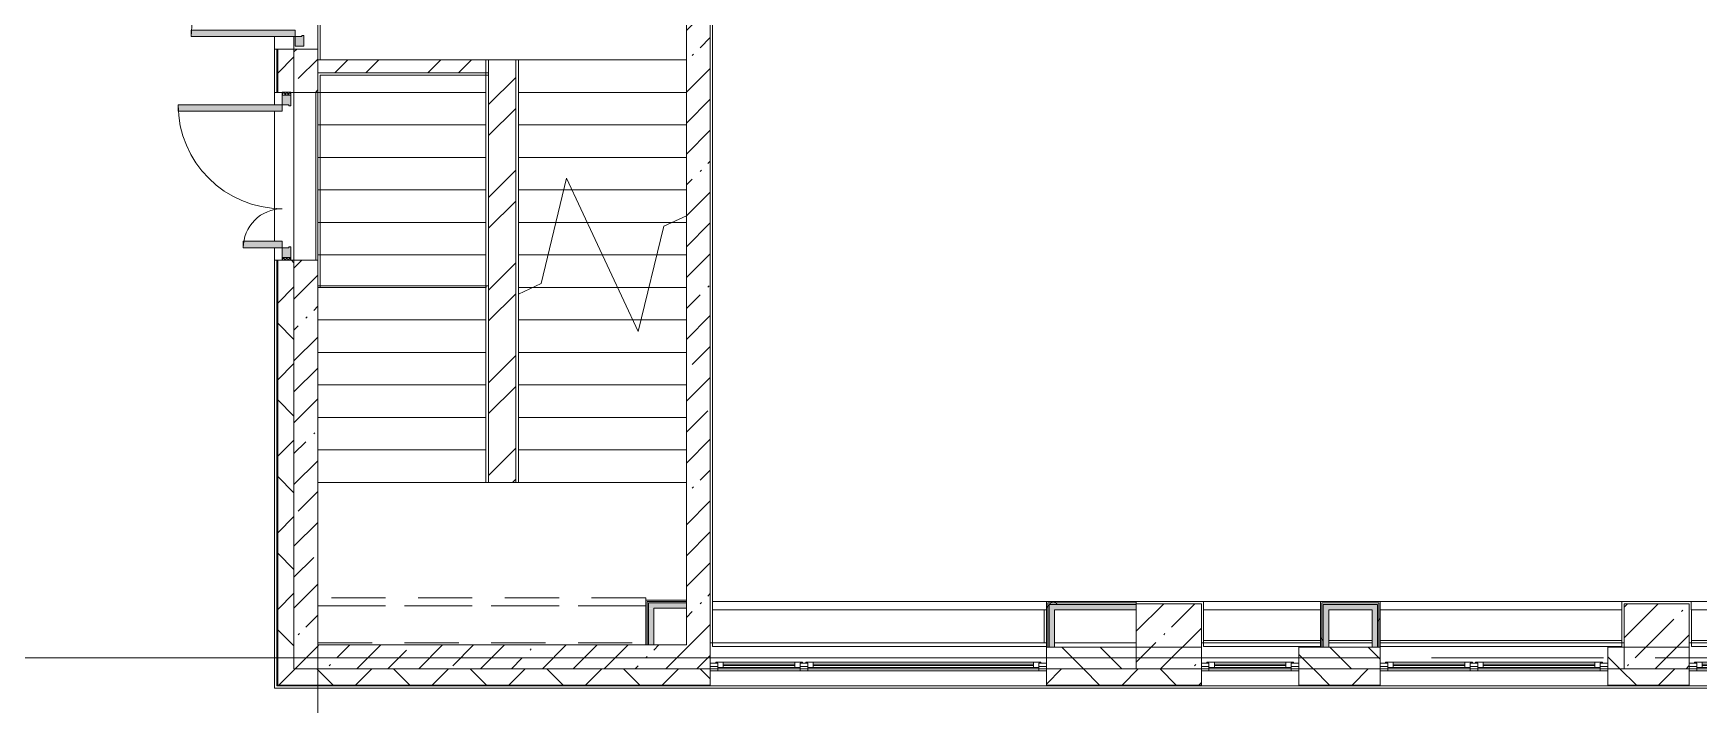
# Model space of a CAD drawing. Header units: millimetres. Extents: x 35144 to 233944, y -8553 to 29000.
# Drawn here: x 104419 to 119781, y -431 to 5765 of the extents above; entities that cross this region are included whole.
import ezdxf

# ---------------------------------------------------------------- set-up
doc = ezdxf.new("R2010")
doc.units = ezdxf.units.MM
doc.linetypes.add('200_ШТРИХ__ш1_п0_6_', pattern=[800, 500, -300])
doc.linetypes.add('Осевая', pattern=[3175, 635, -476.25, 1587.5, -476.25])
for name, color, linetype, lineweight in [('A-DETL-MBND-1', 7, '200_ШТРИХ__ш1_п0_6_', 9), ('A-GLAZ-2', 7, 'Continuous', 5), ('A-WALL', 7, 'Continuous', 9), ('A-WALL-11', 7, 'Continuous', 5), ('I-WALL-32', 7, 'Continuous', 5), ('S-COLS-1', 7, 'Continuous', 5), ('S-STRS-2', 7, 'Continuous', 5), ('S-STRS-MBND-1', 7, 'Continuous', 5), ('Оси', 7, 'Continuous', 9), ('Оси-2', 7, 'Осевая', 9)]:
    doc.layers.add(name, color=color, linetype=linetype, lineweight=lineweight)
for name, color, linetype, lineweight, true_color in [('A-DOOR-3', 7, 'Continuous', 5, 0xaaaaaa), ('A-DOOR-4', 7, 'Continuous', 5, 0xe2e2e2), ('A-DOOR-FRAM-3', 7, 'Continuous', 5, 0xaaaaaa), ('A-FLOR-1', 7, 'Continuous', 5, 0xaaaaaa), ('I-WALL-29', 7, 'Continuous', 9, 0xe7e7e7), ('I-WALL-30', 7, 'Continuous', 5, 0xe7e7e7)]:
    doc.layers.add(name, color=color, linetype=linetype, lineweight=lineweight, true_color=true_color)
pattern_1 = [(45, (106933.74, 0), (-353.5534, 353.5534), []), (135, (106933.74, 0), (-353.5534, -353.5534), [])]
pattern_2 = [(45, (106933.74, 0), (-285.123, 285.123), []), (45, (107218.87, 0), (-285.123, 285.123), [504.031, -100.806, 16.764, -84.042])]
pattern_3 = [(45, (106933.74, 0), (-427.684, 427.684), []), (45, (107218.87, 0), (-427.684, 427.684), [])]
pattern_4 = [(45, (106933.74, 0), (-530.33, 530.33), []), (135, (106933.74, 0), (-530.33, -530.33), [])]

# ---------------------------------------------------------------- blocks, each defined once
blk = doc.blocks.new('120_Окно_СКБ_1Ст - 120_Окно_СКБ_1Ст 900х2500_h_-22445987-1_5_2_птичка')
at = {"layer": 'A-GLAZ-2'}
for p, q in [((-450, -127), (-450, -57)), ((-450, -57), (-380, -57)), ((450, -57), (-450, -57)), ((-380, -127), (-450, -127)), ((-450, -127), (-400, -127)), ((-380, -127), (-400, -127)), ((-400, -127), (-400, -137)), ((-400, -137), (400, -137)), ((400, -137), (-400, -137)), ((-380, -57), (-380, -127)), ((380, -87), (-380, -87)), ((-380, -87), (-380, -127)), ((-330, -137), (-330, -87)), ((-330, -107), (330, -107)), ((330, -117), (-330, -117)), ((330, -137), (330, -87)), ((380, -127), (380, -57)), ((380, -57), (450, -57)), ((380, -127), (380, -87)), ((450, -127), (380, -127)), ((400, -127), (380, -127)), ((400, -127), (450, -127)), ((400, -137), (400, -127)), ((450, -57), (450, -127))]:
    blk.add_line(p, q, dxfattribs=at)
blk = doc.blocks.new('120_Окно_СКБ_2Ст - 120_Окно_СКБ_2Ст 2100х2500 _мал створка справа_-22445857-1_5_2_птичка')
at = {"layer": 'A-GLAZ-2'}
for p, q in [((-1050, -127), (-1050, -57)), ((-1050, -57), (-980, -57)), ((1050, -57), (-1050, -57)), ((-980, -127), (-1050, -127)), ((-1050, -127), (-1000, -127)), ((-980, -127), (-1000, -127)), ((-1000, -127), (-1000, -137)), ((-1000, -137), (170, -137)), ((170, -137), (-1000, -137)), ((-980, -57), (-980, -127)), ((150, -87), (-980, -87)), ((-980, -87), (-980, -127)), ((-930, -137), (-930, -87)), ((-930, -107), (100, -107)), ((100, -117), (-930, -117)), ((100, -137), (100, -87)), ((150, -127), (150, -57)), ((150, -57), (220, -57)), ((150, -127), (150, -87)), ((220, -127), (150, -127)), ((170, -127), (150, -127)), ((170, -127), (200, -127)), ((170, -137), (170, -127)), ((220, -127), (200, -127)), ((200, -127), (200, -137)), ((200, -137), (1000, -137)), ((1000, -137), (200, -137)), ((220, -57), (220, -127)), ((980, -87), (220, -87)), ((220, -87), (220, -127)), ((270, -137), (270, -87)), ((270, -107), (930, -107)), ((930, -117), (270, -117)), ((930, -137), (930, -87)), ((980, -127), (980, -57)), ((980, -57), (1050, -57)), ((980, -127), (980, -87)), ((1050, -127), (980, -127)), ((1000, -127), (980, -127)), ((1000, -127), (1050, -127)), ((1000, -137), (1000, -127)), ((1050, -57), (1050, -127))]:
    blk.add_line(p, q, dxfattribs=at)
blk = doc.blocks.new('120_Окно_СКБ_2Ст - 120_Окно_СКБ_2Ст 3100х2500 _мал_створка слева_-V124-1_5_2_птичка')
at = {"layer": 'A-GLAZ-2'}
for p, q in [((-1550, -127), (-1550, -57)), ((-1550, -57), (-1480, -57)), ((1550, -57), (-1550, -57)), ((-1480, -127), (-1550, -127)), ((-1550, -127), (-1500, -127)), ((-1480, -127), (-1500, -127)), ((-1500, -127), (-1500, -137)), ((-1500, -137), (670, -137)), ((670, -137), (-1500, -137)), ((-1480, -57), (-1480, -127)), ((650, -87), (-1480, -87)), ((-1480, -87), (-1480, -127)), ((-1430, -137), (-1430, -87)), ((-1430, -107), (600, -107)), ((600, -117), (-1430, -117)), ((600, -137), (600, -87)), ((650, -127), (650, -57)), ((650, -57), (720, -57)), ((650, -127), (650, -87)), ((720, -127), (650, -127)), ((670, -127), (650, -127)), ((670, -127), (700, -127)), ((670, -137), (670, -127)), ((720, -127), (700, -127)), ((700, -127), (700, -137)), ((700, -137), (1500, -137)), ((1500, -137), (700, -137)), ((720, -57), (720, -127)), ((1480, -87), (720, -87)), ((720, -87), (720, -127)), ((770, -137), (770, -87)), ((770, -107), (1430, -107)), ((1430, -117), (770, -117)), ((1430, -137), (1430, -87)), ((1480, -127), (1480, -57)), ((1480, -57), (1550, -57)), ((1480, -127), (1480, -87)), ((1550, -127), (1480, -127)), ((1500, -127), (1480, -127)), ((1500, -127), (1550, -127)), ((1500, -137), (1500, -127)), ((1550, -57), (1550, -127))]:
    blk.add_line(p, q, dxfattribs=at)
blk = doc.blocks.new('110_Дверь_СКБ_2Ст_Наружная - ДН-1_л__ Двухстворчатая 1350 х3200 _ЛК_ в свету с верхним остеклением 2-22796854-1_5_2_птичка')
at = {"layer": 'A-DOOR-4'}
for points in [[(-715.5, 101), (-715.5, -91), (-655.5, -91), (-655.5, 869), (-715.5, 869)], [(694.5, -79), (694.5, -91), (754.5, -91), (754.5, 419), (694.5, 419), (694.5, -12.6)]]:
    blk.add_hatch(color=256, dxfattribs=at).paths.add_polyline_path(points)
h = blk.add_hatch(color=256, dxfattribs=at)
h.paths.add_polyline_path([(-805.5, -171), (-705.5, -171), (-705.5, -151), (-715.5, -151), (-715.5, -91), (-805.5, -91)])
h.paths.add_polyline_path([(744.5, -171), (844.5, -171), (844.5, -91), (754.5, -91), (754.5, -151), (744.5, -151)])
at = {"layer": 'A-DOOR-3'}
for p, q in [((-715.5, 869), (-715.5, -91)), ((-655.5, 869), (-715.5, 869)), ((-655.5, -91), (-655.5, 869)), ((754.5, 419), (694.5, 419)), ((694.5, 419), (694.5, -91)), ((754.5, -91), (754.5, 419)), ((-715.5, -91), (-655.5, -91)), ((694.5, -91), (754.5, -91))]:
    blk.add_line(p, q, dxfattribs=at)
for centre, radius, start, end in [((-715.5, -91), 960, 0, 90), ((754.5, -91), 510, 90, 180)]:
    blk.add_arc(centre, radius, start, end, dxfattribs=at)
at = {"layer": 'A-DOOR-FRAM-3'}
for p, q in [((-715.5, -91), (-805.5, -91)), ((-805.5, -91), (-805.5, -171)), ((-715.5, -151), (-715.5, -91)), ((-705.5, -151), (-715.5, -151)), ((-705.5, -171), (-705.5, -151)), ((754.5, -151), (744.5, -151)), ((744.5, -151), (744.5, -171)), ((754.5, -91), (754.5, -151)), ((844.5, -91), (754.5, -91)), ((844.5, -171), (844.5, -91)), ((-805.5, -171), (-705.5, -171)), ((744.5, -171), (844.5, -171))]:
    blk.add_line(p, q, dxfattribs=at)
blk = doc.blocks.new('110_Дверь_СКБ_2Ст_Наружная - ДН-3_л__ Двухстворчатая 1200 х3200 из подвала EI30-23666533-1_5_2_птичка')
at = {"layer": 'A-DOOR-3'}
h = blk.add_hatch(dxfattribs=at)
h.set_pattern_fill('FP_172', color=256, style=0, pattern_type=2)
h.set_pattern_definition([(135, (1526.41, 143.685), (-14.14214, -14.14214), []), (225, (1526.41, 143.685), (14.14214, -14.14214), [])])
h.paths.add_polyline_path([(770, -48), (772, -51), (795, -51), (795, 29), (770, 29), (770, -31)])
at = {"layer": 'A-DOOR-4'}
for points in [[(620, 989), (620, 29), (680, 29), (680, 989)], [(-640, 71), (-640, 29), (-580, 29), (-580, 389), (-640, 389), (-640, 79)]]:
    blk.add_hatch(color=256, dxfattribs=at).paths.add_polyline_path(points)
h = blk.add_hatch(color=256, dxfattribs=at)
h.paths.add_polyline_path([(-730, -51), (-630, -51), (-630, -31), (-640, -31), (-640, 29), (-730, 29)])
h.paths.add_polyline_path([(670, -51), (770, -48), (770, 29), (680, 29), (680, -31), (670, -31)])
at = {"layer": 'A-DOOR-FRAM-3'}
h = blk.add_hatch(dxfattribs=at)
h.set_pattern_fill('FP_173', color=256, style=0, pattern_type=2)
h.set_pattern_definition([(45, (-596.384, 143.685), (-14.1421, 14.1421), []), (135, (-596.384, 143.685), (-14.1421, -14.1421), [])])
h.paths.add_polyline_path([(-755, 29), (-755, -51), (-730, -51), (-730, 29)])
at = {"layer": 'A-DOOR-3'}
for p, q in [((680, 989), (620, 989)), ((620, 989), (620, 29)), ((680, 29), (680, 989)), ((-640, 389), (-640, 29)), ((-580, 389), (-640, 389)), ((-580, 29), (-580, 389)), ((-640, 29), (-580, 29)), ((620, 29), (680, 29))]:
    blk.add_line(p, q, dxfattribs=at)
for centre, radius, start, end in [((680, 29), 960, 90, 180), ((-640, 29), 360, 0, 90)]:
    blk.add_arc(centre, radius, start, end, dxfattribs=at)
at = {"layer": 'A-DOOR-FRAM-3'}
for p, q in [((-730, 29), (-755, 29)), ((-755, 29), (-755, -51)), ((-640, 29), (-730, 29)), ((-730, 29), (-730, -51)), ((-730, -51), (-730, 29)), ((-640, -31), (-640, 29)), ((680, 29), (680, -31)), ((770, 29), (680, 29)), ((770, -51), (770, 29)), ((795, 29), (770, 29)), ((770, 29), (770, -51)), ((795, -51), (795, 29)), ((-755, -51), (-730, -51)), ((-730, -51), (-630, -51)), ((-630, -31), (-640, -31)), ((-630, -51), (-630, -31)), ((680, -31), (670, -31)), ((670, -31), (670, -51)), ((670, -51), (770, -51)), ((770, -51), (795, -51))]:
    blk.add_line(p, q, dxfattribs=at)
blk = doc.blocks.new('Зашивка приборов отопления18 - Зашивка приборов отопления-33281779-1_5_2_птичка')
at = {"layer": 'A-WALL-11'}
for p, q in [((12140, 520), (9910, 520)), ((12140, 445), (12140, 520)), ((12140, 445), (9910, 445)), ((9910, 445), (12140, 445)), ((12140, 105), (12140, 445)), ((9910, 105), (12140, 105))]:
    blk.add_line(p, q, dxfattribs=at)
blk = doc.blocks.new('Зашивка приборов отопления16 - Зашивка приборов отопления-33282046-1_5_2_птичка')
at = {"layer": 'A-WALL-11'}
for p, q in [((10990, 520), (9910, 520)), ((9910, 520), (9910, 445)), ((10990, 445), (9910, 445)), ((9910, 445), (9910, 105)), ((9910, 445), (10990, 445)), ((9910, 105), (10990, 105))]:
    blk.add_line(p, q, dxfattribs=at)
blk = doc.blocks.new('Зашивка приборов отопления17 - Зашивка приборов отопления-33282118-1_5_2_птичка')
at = {"layer": 'A-WALL-11'}
for p, q in [((10990, 520), (7910, 520)), ((7910, 520), (7910, 445)), ((10990, 445), (7910, 445)), ((7910, 445), (7910, 105)), ((7910, 445), (10990, 445)), ((7910, 105), (10990, 105))]:
    blk.add_line(p, q, dxfattribs=at)
blk = doc.blocks.new('Зашивка приборов отопления19 - Зашивка приборов отопления-33282289-1_5_2_птичка')
at = {"layer": 'A-WALL-11'}
for p, q in [((12140, 520), (10059, 520)), ((10059, 520), (10059, 445)), ((10059, 445), (12140, 445)), ((12140, 445), (10061, 445)), ((10061, 445), (10061, 105)), ((10061, 105), (12140, 105))]:
    blk.add_line(p, q, dxfattribs=at)
blk = doc.blocks.new('Зашивка приборов отопления45 - Зашивка приборов отопления-33465879-1_5_2_птичка')
at = {"layer": 'A-DETL-MBND-1'}
for p, q in [((3135, 556), (110, 556)), ((3135, 481), (110, 481)), ((110, 481), (3135, 481)), ((3135, 535), (3135, 556)), ((110, 141), (3135, 141))]:
    blk.add_line(p, q, dxfattribs=at)

msp = doc.modelspace()

# ---------------------------------------------------------------- hatches: boundary and pattern name
at = {"layer": 'A-WALL-11'}
h = msp.add_hatch(dxfattribs=at)
h.set_pattern_fill('FP_98', color=256, style=0, pattern_type=2)
h.set_pattern_definition(pattern_1)
h.paths.add_polyline_path([(106823.7, -100), (106823.7, 3670), (106673.7, 3670), (106673.7, -100)])
h.paths.add_polyline_path([(106673.7, 5220), (106823.7, 5220), (106823.7, 5620), (106673.7, 5620), (106673.7, 5520)])
h.paths.add_polyline_path([(106673.7, 7320), (106823.7, 7320), (106823.7, 8520), (106673.7, 8520), (106673.7, 7544.6)])
h.paths.add_polyline_path([(106734.4, 10820), (106823.7, 10820), (106823.7, 12220), (106673.7, 12220), (106673.7, 10820)])
h.paths.add_polyline_path([(106823.7, 13120), (106823.2, 15350), (106673.7, 15350), (106673.7, 13120), (106779.4, 13120)])
h = msp.add_hatch(dxfattribs=at)
h.set_pattern_fill('FP_90', color=256, style=0, pattern_type=2)
h.set_pattern_definition([(135, (106933.74, 0), (-176.7767, -176.7767), [])])
h.paths.add_polyline_path([(113763.7, -100), (114593.7, -100), (114593.7, 100), (113763.7, 100), (113763.7, -80)])
h.paths.add_polyline_path([(128843.7, -100), (128843.7, 100), (128543.7, 100), (128543.7, -100)])
h.paths.add_polyline_path([(134243.7, -100), (135243.5, -100), (135243.5, 100), (134243.7, 100), (134243.7, -80)])
h.paths.add_polyline_path([(116093.5, -100), (116843.7, -100), (116843.7, 100), (116093.5, 100), (116093.5, -80)])
h.paths.add_polyline_path([(119093.7, -100), (119093.7, 100), (118943.7, 100), (118943.7, -100)])
h.paths.add_polyline_path([(127423.7, -100), (127643.7, -100), (127643.7, 100), (126293.7, 100), (126293.7, -100), (126328.9, -100)])
h.paths.add_polyline_path([(133343.7, -100), (133343.7, 100), (133093.7, 100), (133093.7, -100)])
h.paths.add_polyline_path([(122543.7, -100), (122543.7, 100), (121793.7, 100), (121793.7, -100)])
h.paths.add_polyline_path([(123443.7, -100), (123593.7, -94.4), (123593.7, 100), (123443.7, 100), (123443.7, -80)])
h.paths.add_polyline_path([(129568.7, -100), (129568.7, 100), (129443.7, 100), (129443.7, -100)])
h.paths.add_polyline_path([(132368.7, -100), (132493.7, -100), (132493.7, 100), (132368.7, 100), (132368.7, -80)])
h = msp.add_hatch(dxfattribs=at)
h.set_pattern_fill('FP_98', color=256, style=0, pattern_type=2)
h.set_pattern_definition(pattern_1)
h.paths.add_polyline_path([(145324.7, -250), (145324.7, -100), (144923.7, -100), (144923.7, -250)])
h.paths.add_polyline_path([(140803.7, -250), (140803.7, -100), (139943.7, -100), (139943.7, -250)])
h.paths.add_polyline_path([(137143.7, -250), (137143.7, -100), (136143.5, -100), (136143.5, -250), (136553.2, -250)])
h.paths.add_polyline_path([(142903.7, -250), (144023.7, -250), (144023.7, -100), (142903.7, -100), (142903.7, -190.3)])
h.paths.add_polyline_path([(134243.7, -250), (135243.5, -250), (135243.5, -100), (134243.7, -100), (134243.7, -211.8)])
h.paths.add_polyline_path([(128543.7, -250), (129568.7, -250), (129568.7, -100), (128543.7, -100), (128543.7, -226)])
h.paths.add_polyline_path([(126328.9, -250), (127643.7, -250), (127643.7, -100), (126293.7, -100), (126293.7, -250)])
h.paths.add_polyline_path([(124193.7, -250), (124193.7, -100), (123443.7, -100), (123443.7, -250), (123540.5, -250)])
h.paths.add_polyline_path([(122543.7, -250), (122543.7, -100), (121793.7, -100), (121793.7, -250)])
h.paths.add_polyline_path([(133343.7, -250), (133343.7, -100), (132368.7, -100), (132368.7, -250), (132835.3, -250)])
h.paths.add_polyline_path([(118943.7, -250), (119693.7, -248), (119693.7, -100), (118943.7, -100), (118943.7, -249.9)])
h.paths.add_polyline_path([(116843.7, -250), (116843.7, -100), (116093.5, -100), (116093.5, -250), (116104.7, -250)])
h.paths.add_polyline_path([(115193.5, -250), (115193.5, -100), (113763.7, -100), (113763.7, -250), (115175.2, -250)])
h.paths.add_polyline_path([(110663.7, -250), (110663.7, -100), (106673.7, -100), (106673.7, -250), (110527.9, -250)])
at = {"layer": 'I-WALL-29'}
for points in [[(110093.7, 460), (110443.7, 460), (110443.7, 510), (110093.7, 510), (110093.7, 481)], [(113788.7, 100), (113838.7, 100), (113838.7, 495), (113788.7, 495), (113788.7, 120)], [(116368.5, 445), (116768.7, 445), (116768.7, 495), (116318.5, 495), (116318.5, 445)], [(116818.7, 100), (116818.7, 495), (116768.7, 495), (116768.7, 100)], [(110093.7, 120), (110143.7, 125.5), (110143.7, 460), (110093.7, 458.7), (110093.7, 121.8)], [(116368.5, 100), (116368.5, 445), (116318.5, 445), (116318.5, 100)]]:
    msp.add_hatch(color=256, dxfattribs=at).paths.add_polyline_path(points)
at = {"layer": 'I-WALL-30'}
msp.add_hatch(color=256, dxfattribs=at).paths.add_polyline_path([(113838.7, 445), (114593.7, 445), (114593.7, 495), (113838.7, 495)])
at = {"layer": 'I-WALL-32'}
h = msp.add_hatch(dxfattribs=at)
h.set_pattern_fill('FP_91', color=256, style=0, pattern_type=2)
h.set_pattern_definition(pattern_2)
h.paths.add_polyline_path([(106823.7, -100), (107043.7, -100), (107043.7, 3670), (106823.7, 3670), (106823.7, 1795.6)])
h.paths.add_polyline_path([(106823.7, 5220), (107043.7, 5220), (107043.7, 5620), (106823.7, 5620), (106823.7, 5400)])
h.paths.add_polyline_path([(106823.7, 7320), (107043.7, 7320), (107043.7, 7900), (106823.7, 7900), (106823.7, 7544.6)])
h = msp.add_hatch(dxfattribs=at)
h.set_pattern_fill('FP_91', color=256, style=0, pattern_type=2)
h.set_pattern_definition(pattern_2)
h.paths.add_polyline_path([(110663.7, 120), (110663.7, 7900), (110443.7, 7900), (110443.7, 120), (110597.5, 120)])
h = msp.add_hatch(dxfattribs=at)
h.set_pattern_fill('FP_123', color=256, style=0, pattern_type=2)
h.set_pattern_definition(pattern_3)
h.paths.add_polyline_path([(107063.7, 5400), (108618.7, 5400), (108618.7, 5520), (107043.7, 5520), (107043.7, 5400)])
h = msp.add_hatch(dxfattribs=at)
h.set_pattern_fill('FP_123', color=256, style=0, pattern_type=2)
h.set_pattern_definition(pattern_3)
h.paths.add_polyline_path([(108868.7, 1620), (108868.7, 5520), (108618.7, 5520), (108618.7, 1620)])
h = msp.add_hatch(dxfattribs=at)
h.set_pattern_fill('FP_188', color=256, style=0, pattern_type=2)
h.set_pattern_definition(pattern_4)
h.paths.add_polyline_path([(113763.7, 100), (113776.2, 100), (113776.2, 520), (113763.7, 520), (113763.7, 120)])
h = msp.add_hatch(dxfattribs=at)
h.set_pattern_fill('FP_188', color=256, style=0, pattern_type=2)
h.set_pattern_definition(pattern_4)
h.paths.add_polyline_path([(113776.2, 507.5), (114593.7, 507.5), (114593.7, 520), (113776.2, 520)])
h = msp.add_hatch(dxfattribs=at)
h.set_pattern_fill('FP_188', color=256, style=0, pattern_type=2)
h.set_pattern_definition(pattern_4)
h.paths.add_polyline_path([(113776.2, 100), (113788.7, 100), (113788.7, 507.5), (113776.2, 507.5), (113776.2, 120)])
h = msp.add_hatch(dxfattribs=at)
h.set_pattern_fill('FP_188', color=256, style=0, pattern_type=2)
h.set_pattern_definition(pattern_4)
h.paths.add_polyline_path([(114245.8, 495), (114593.7, 500), (114593.7, 507.5), (113788.7, 507.5), (113788.7, 495), (113846, 495)])
h = msp.add_hatch(dxfattribs=at)
h.set_pattern_fill('FP_188', color=256, style=0, pattern_type=2)
h.set_pattern_definition(pattern_4)
h.paths.add_polyline_path([(116306, 100), (116306, 507.5), (116293.5, 507.5), (116293.5, 100)])
h = msp.add_hatch(dxfattribs=at)
h.set_pattern_fill('FP_188', color=256, style=0, pattern_type=2)
h.set_pattern_definition(pattern_4)
h.paths.add_polyline_path([(116318.5, 100), (116318.5, 495), (116306, 494.7), (116306, 100)])
h = msp.add_hatch(dxfattribs=at)
h.set_pattern_fill('FP_188', color=256, style=0, pattern_type=2)
h.set_pattern_definition(pattern_4)
h.paths.add_polyline_path([(116831.2, 100), (116831.2, 507.5), (116818.7, 507.5), (116818.7, 100)])
h = msp.add_hatch(dxfattribs=at)
h.set_pattern_fill('FP_188', color=256, style=0, pattern_type=2)
h.set_pattern_definition(pattern_4)
h.paths.add_polyline_path([(116843.7, 100), (116843.7, 520), (116831.2, 520), (116831.2, 100)])
h = msp.add_hatch(dxfattribs=at)
h.set_pattern_fill('FP_91', color=256, style=0, pattern_type=2)
h.set_pattern_definition(pattern_2)
h.paths.add_polyline_path([(108893.7, -100), (110663.7, -100), (110663.7, 120), (107043.7, 120), (107043.7, -100), (108593.7, -100)])
at = {"layer": 'S-COLS-1'}
h = msp.add_hatch(dxfattribs=at)
h.set_pattern_fill('FP_91', color=256, style=0, pattern_type=2)
h.set_pattern_definition(pattern_2)
h.paths.add_polyline_path([(115175.2, -100), (115193.7, -100), (115193.7, 500), (114593.7, 500), (114593.7, -100)])
h = msp.add_hatch(dxfattribs=at)
h.set_pattern_fill('FP_91', color=256, style=0, pattern_type=2)
h.set_pattern_definition(pattern_2)
h.paths.add_polyline_path([(119093.7, -100), (119693.7, -100), (119693.7, 500), (119093.7, 500), (119093.7, -80)])

# ---------------------------------------------------------------- linework, layer by layer
at = {"layer": 'A-FLOR-1'}
for p, q in [((110683.7, 7693), (110683.7, 520)), ((107063.7, 7660), (107063.7, 5520)), ((108618.7, 5379.5), (107064.2, 5379.5)), ((107064.2, 5379.5), (107064.2, 3435)), ((108868.7, 5520), (108893.7, 5520)), ((107023.7, 5220), (107023.7, 3670)), ((107043.7, 3435), (108618.7, 3435)), ((114593.7, 520), (115213.5, 520)), ((119073.7, 520), (119712.3, 520)), ((110683.7, 445), (110683.7, 140)), ((113743.7, 445), (110683.7, 445)), ((113743.7, 140), (113743.7, 445)), ((115213.5, 445), (115213.5, 159.9)), ((116293.5, 445), (115213.5, 445)), ((119073.7, 445), (116843.7, 445)), ((119073.7, 159.9), (119073.7, 445)), ((119713.7, 445), (119713.7, 140)), ((121793.7, 445), (119713.7, 445)), ((115213.5, 159.9), (116293.5, 159.9)), ((116368.5, 159.9), (116768.7, 159.9)), ((116843.7, 159.9), (119073.7, 159.9)), ((119713.7, 160.3), (121793.7, 160.3))]:
    msp.add_line(p, q, dxfattribs=at)
at = {"layer": 'A-WALL'}
for p, q in [((106670.7, 5620), (106670.7, 5220)), ((106673.7, 5620), (106673.7, 5220)), ((106823.7, 5220), (106823.7, 5620)), ((107043.7, 5520), (107043.7, 5400)), ((108618.7, 5400), (108618.7, 5520)), ((106670.7, 3670), (106670.7, -253)), ((106673.7, 3670), (106673.7, -250)), ((106823.7, -100), (106823.7, 3670)), ((110081.2, 522.5), (110443.7, 522.5)), ((110081.2, 120), (110081.2, 522.5)), ((110093.7, 510), (110443.7, 510)), ((110093.7, 120), (110093.7, 510)), ((110443.7, 460), (110443.7, 535)), ((113776.2, 100), (113776.2, 507.5)), ((114593.7, 507.5), (113776.2, 507.5)), ((113788.7, 100), (113788.7, 495)), ((114593.7, 495), (113788.7, 495)), ((116306, 507.5), (116831.2, 507.5)), ((116306, 100), (116306, 507.5)), ((116318.5, 495), (116818.7, 495)), ((116318.5, 100), (116318.5, 495)), ((116818.7, 495), (116818.7, 100)), ((116831.2, 507.5), (116831.2, 100)), ((110068.7, 120), (110143.7, 120)), ((115193.5, -100), (113763.7, -100)), ((116843.7, -100), (116093.5, -100)), ((119693.7, -100), (118943.7, -100)), ((106670.7, -253), (110663.7, -253)), ((106673.7, -250), (110663.7, -250)), ((113763.7, -250), (115193.5, -250)), ((113763.7, -253), (115193.5, -253)), ((116093.5, -250), (116843.7, -250)), ((116093.5, -253), (116843.7, -253)), ((118943.7, -250), (119693.7, -250)), ((118943.7, -253), (119693.7, -253))]:
    msp.add_line(p, q, dxfattribs=at)
at = {"layer": 'A-WALL-11'}
for p, q in [((106643.7, 5105), (106643.7, 5735)), ((106823.7, 5735), (106823.7, 5620)), ((106823.7, 5620), (106643.7, 5620)), ((106665.7, 5620), (106665.7, 5220)), ((106643.7, 5220), (106715.7, 5220)), ((106795.7, 5220), (106823.7, 5220)), ((106823.7, 5220), (106823.7, 3670)), ((106643.7, 3845), (106643.7, 5045)), ((106643.7, -280), (106643.7, 3785)), ((106715.7, 3670), (106643.7, 3670)), ((106665.7, 3670), (106665.7, -258)), ((106823.7, 3670), (106795.7, 3670)), ((113763.7, 100), (113763.7, -258)), ((115193.5, 100), (113838.7, 100)), ((115193.5, -258), (115193.5, 100)), ((116768.7, 100), (116093.5, 100)), ((116093.5, 100), (116093.5, -258)), ((116843.7, -258), (116843.7, 100)), ((119693.7, 100), (118943.7, 100)), ((118943.7, 100), (118943.7, -258)), ((119693.7, -258), (119693.7, 100)), ((113763.7, -100), (110663.7, -100)), ((110663.7, -258), (110663.7, -100)), ((115193.7, -100), (116093.5, -100)), ((116843.7, -100), (118943.7, -100)), ((119693.7, -100), (121793.7, -100)), ((179213.7, -280), (106643.7, -280)), ((119693.7, -258), (106665.7, -258)), ((119693.7, -258), (128543.7, -258))]:
    msp.add_line(p, q, dxfattribs=at)
at = {"layer": 'I-WALL-32'}
for p, q in [((110663.7, -100), (110663.7, 7900)), ((107043.7, 7680), (107043.7, 5520)), ((110443.7, 7680), (110443.7, 535)), ((106823.7, 5620), (106823.7, 5735)), ((107043.7, 5620), (106823.7, 5620)), ((108868.7, 5520), (107043.7, 5520)), ((107043.7, 120), (107043.7, 5400)), ((107043.7, 5400), (108618.7, 5400)), ((108618.7, 5400), (108618.7, 1620)), ((108868.7, 1620), (108868.7, 5520)), ((106823.7, 5220), (107043.7, 5220)), ((106823.7, 3670), (106823.7, 5220)), ((107043.7, 3670), (106823.7, 3670)), ((108618.7, 1620), (108868.7, 1620)), ((110443.7, 535), (110068.7, 535)), ((110068.7, 535), (110068.7, 120)), ((113763.7, 520), (113763.7, 100)), ((114593.7, 520), (113763.7, 520)), ((114593.7, 445), (114593.7, 520)), ((116843.7, 520), (116293.5, 520)), ((116293.5, 520), (116293.5, 100)), ((116843.7, 100), (116843.7, 520)), ((110143.7, 460), (110443.7, 460)), ((110143.7, 120), (110143.7, 460)), ((110443.7, 460), (110443.7, 120)), ((113838.7, 100), (113838.7, 445)), ((113838.7, 445), (114593.7, 445)), ((116368.5, 445), (116768.7, 445)), ((116368.5, 100), (116368.5, 445)), ((116768.7, 445), (116768.7, 100)), ((110068.7, 120), (107043.7, 120)), ((110443.7, 120), (110143.7, 120)), ((110663.7, 140), (113763.7, 140)), ((113763.7, 100), (113838.7, 100)), ((113838.7, 140), (114593.7, 140)), ((115193.7, 140), (116293.5, 140)), ((116368.5, 140), (116768.7, 140)), ((116768.7, 100), (116843.7, 100)), ((116843.7, 140), (119093.7, 140)), ((119693.7, 140), (121793.7, 140)), ((106823.7, -100), (110663.7, -100)), ((110733.7, -80), (110663.7, -80)), ((111563.7, -80), (111493.7, -80)), ((113763.7, -80), (113693.7, -80)), ((115263.5, -80), (115193.7, -80)), ((116093.5, -80), (116023.5, -80)), ((116913.7, -80), (116843.7, -80)), ((117743.7, -80), (117673.7, -80)), ((118943.7, -80), (118873.7, -80)), ((119763.7, -80), (119693.7, -80))]:
    msp.add_line(p, q, dxfattribs=at)
at = {"layer": 'S-COLS-1'}
for p, q in [((115193.7, 500), (114593.7, 500)), ((114593.7, 500), (114593.7, -100)), ((115193.7, -100), (115193.7, 500)), ((119693.7, 500), (119093.7, 500)), ((119093.7, 500), (119093.7, -100)), ((119693.7, -100), (119693.7, 500)), ((114593.7, -100), (115193.7, -100)), ((119093.7, -100), (119693.7, -100))]:
    msp.add_line(p, q, dxfattribs=at)
at = {"layer": 'S-STRS-2'}
for p, q in [((110443.7, 5520), (108893.7, 5520)), ((108893.7, 5520), (108893.7, 5220)), ((110443.7, 5520), (108893.7, 5520)), ((108893.7, 5220), (108893.7, 4920)), ((110443.7, 5220), (108893.7, 5220)), ((110443.7, 5220), (108893.7, 5220)), ((108893.7, 4920), (108893.7, 4620)), ((110443.7, 4920), (108893.7, 4920)), ((110443.7, 4920), (108893.7, 4920)), ((108893.7, 4620), (108893.7, 4320)), ((110443.7, 4620), (108893.7, 4620)), ((110443.7, 4620), (108893.7, 4620)), ((108893.7, 4320), (108893.7, 4020)), ((109312.3, 4320), (108893.7, 4320)), ((109312.3, 4320), (108893.7, 4320)), ((109389, 4320), (109312.3, 4320)), ((109389, 4320), (109312.3, 4320)), ((110443.7, 4320), (109389, 4320)), ((110443.7, 4320), (109389, 4320)), ((108893.7, 4020), (108893.7, 3720)), ((109239.4, 4020), (108893.7, 4020)), ((109239.4, 4020), (108893.7, 4020)), ((109528.8, 4020), (109239.4, 4020)), ((109528.8, 4020), (109239.4, 4020)), ((110312.1, 4020), (109528.8, 4020)), ((110312.1, 4020), (109528.8, 4020)), ((110443.7, 4020), (110312.1, 4020)), ((110443.7, 4020), (110312.1, 4020)), ((108893.7, 3720), (108893.7, 3420)), ((109166.5, 3720), (108893.7, 3720)), ((109166.5, 3720), (108893.7, 3720)), ((109668.7, 3720), (109166.5, 3720)), ((109668.7, 3720), (109166.5, 3720)), ((110171, 3720), (109668.7, 3720)), ((110171, 3720), (109668.7, 3720)), ((110443.7, 3720), (110171, 3720)), ((110443.7, 3720), (110171, 3720)), ((107043.7, 3420), (108593.7, 3420)), ((107043.7, 3420), (108593.7, 3420)), ((107064.7, 3435), (107064.7, 3420)), ((108593.7, 3420), (108597.7, 3420)), ((108593.7, 3120), (108593.7, 3420)), ((108597.7, 3420), (108597.7, 3435)), ((108893.7, 3420), (108893.7, 3358.6)), ((109025.4, 3420), (108893.7, 3420)), ((109025.4, 3420), (108893.7, 3420)), ((109808.6, 3420), (109025.4, 3420)), ((109808.6, 3420), (109025.4, 3420)), ((110098.1, 3420), (109808.6, 3420)), ((110098.1, 3420), (109808.6, 3420)), ((110443.7, 3420), (110098.1, 3420)), ((110443.7, 3420), (110098.1, 3420)), ((108893.7, 3358.6), (108893.7, 3120)), ((107043.7, 3120), (108593.7, 3120)), ((107043.7, 3120), (108593.7, 3120)), ((108593.7, 2820), (108593.7, 3120)), ((108893.7, 3120), (108893.7, 2820)), ((109948.5, 3120), (108893.7, 3120)), ((109948.5, 3120), (108893.7, 3120)), ((110025.2, 3120), (109948.5, 3120)), ((110025.2, 3120), (109948.5, 3120)), ((110443.7, 3120), (110025.2, 3120)), ((110443.7, 3120), (110025.2, 3120)), ((107043.7, 2820), (108593.7, 2820)), ((107043.7, 2820), (108593.7, 2820)), ((108593.7, 2520), (108593.7, 2820)), ((108893.7, 2820), (108893.7, 2520)), ((110443.7, 2820), (108893.7, 2820)), ((110443.7, 2820), (108893.7, 2820)), ((107043.7, 2520), (108593.7, 2520)), ((107043.7, 2520), (108593.7, 2520)), ((108593.7, 2220), (108593.7, 2520)), ((108893.7, 2520), (108893.7, 2220)), ((110443.7, 2520), (108893.7, 2520)), ((110443.7, 2520), (108893.7, 2520)), ((107043.7, 2220), (108593.7, 2220)), ((107043.7, 2220), (108593.7, 2220)), ((108593.7, 1920), (108593.7, 2220)), ((108893.7, 2220), (108893.7, 1920)), ((110443.7, 2220), (108893.7, 2220)), ((110443.7, 2220), (108893.7, 2220)), ((107043.7, 1920), (108593.7, 1920)), ((107043.7, 1920), (108593.7, 1920)), ((108593.7, 1620), (108593.7, 1920)), ((108893.7, 1920), (108893.7, 1620)), ((110443.7, 1920), (108893.7, 1920)), ((110443.7, 1920), (108893.7, 1920)), ((107043.7, 1620), (108593.7, 1620)), ((107043.7, 1620), (108593.7, 1620)), ((108618.7, 1620), (108593.7, 1620)), ((108893.7, 1620), (108868.7, 1620)), ((110443.7, 1620), (108893.7, 1620)), ((110443.7, 1620), (108893.7, 1620))]:
    msp.add_line(p, q, dxfattribs=at)
at = {"layer": 'S-STRS-MBND-1'}
for p, q in [((107043.7, 5520), (108593.7, 5520)), ((107043.7, 1620), (107043.7, 5520)), ((108593.7, 1620), (108593.7, 5520)), ((107043.7, 5220), (108593.7, 5220)), ((107043.7, 5220), (108593.7, 5220)), ((107043.7, 4920), (108593.7, 4920)), ((107043.7, 4920), (108593.7, 4920)), ((107043.7, 4620), (108593.7, 4620)), ((107043.7, 4620), (108593.7, 4620)), ((107043.7, 4320), (108593.7, 4320)), ((107043.7, 4320), (108593.7, 4320)), ((109102.3, 3455.9), (109338.6, 4428.1)), ((109389, 4320), (109312.3, 4320)), ((109389, 4320), (109312.3, 4320)), ((109338.6, 4428.1), (109998.9, 3011.9)), ((107043.7, 4020), (108593.7, 4020)), ((107043.7, 4020), (108593.7, 4020)), ((109528.8, 4020), (109239.4, 4020)), ((109528.8, 4020), (109239.4, 4020)), ((110235.2, 3984.1), (110443.7, 4081.4)), ((110443.7, 4020), (110312.1, 4020)), ((110443.7, 4020), (110312.1, 4020)), ((109998.9, 3011.9), (110235.2, 3984.1)), ((107043.7, 3720), (108593.7, 3720)), ((107043.7, 3720), (108593.7, 3720)), ((109668.7, 3720), (109166.5, 3720)), ((109668.7, 3720), (109166.5, 3720)), ((110443.7, 3720), (110171, 3720)), ((110443.7, 3720), (110171, 3720)), ((107043.7, 3420), (108593.7, 3420)), ((107043.7, 3420), (108593.7, 3420)), ((108893.7, 3358.6), (109102.3, 3455.9)), ((109808.6, 3420), (109025.4, 3420)), ((109808.6, 3420), (109025.4, 3420)), ((110443.7, 3420), (110098.1, 3420)), ((110443.7, 3420), (110098.1, 3420)), ((110443.7, 3420), (110443.7, 1620)), ((108893.7, 3358.6), (108893.7, 1620)), ((107043.7, 3120), (108593.7, 3120)), ((107043.7, 3120), (108593.7, 3120)), ((109948.5, 3120), (108893.7, 3120)), ((109948.5, 3120), (108893.7, 3120)), ((110443.7, 3120), (110025.2, 3120)), ((110443.7, 3120), (110025.2, 3120)), ((107043.7, 2820), (108593.7, 2820)), ((107043.7, 2820), (108593.7, 2820)), ((110443.7, 2820), (108893.7, 2820)), ((110443.7, 2820), (108893.7, 2820)), ((107043.7, 2520), (108593.7, 2520)), ((107043.7, 2520), (108593.7, 2520)), ((110443.7, 2520), (108893.7, 2520)), ((110443.7, 2520), (108893.7, 2520)), ((107043.7, 2220), (108593.7, 2220)), ((107043.7, 2220), (108593.7, 2220)), ((110443.7, 2220), (108893.7, 2220)), ((110443.7, 2220), (108893.7, 2220)), ((107043.7, 1920), (108593.7, 1920)), ((107043.7, 1920), (108593.7, 1920)), ((110443.7, 1920), (108893.7, 1920)), ((110443.7, 1920), (108893.7, 1920)), ((107043.7, 1620), (107043.7, 120)), ((107043.7, 1620), (108593.7, 1620)), ((107043.7, 1620), (108593.7, 1620)), ((108893.7, 1620), (108593.7, 1620)), ((110443.7, 1620), (108893.7, 1620)), ((110443.7, 1620), (108893.7, 1620)), ((110443.7, 120), (110443.7, 1620)), ((107043.7, 120), (110443.7, 120))]:
    msp.add_line(p, q, dxfattribs=at)
at = {"layer": 'Оси'}
for p, q in [((107043.7, 5439), (107043.7, 15380)), ((107043.7, -4552.8), (107043.7, 5388.2)), ((103705, 0), (116205, 0))]:
    msp.add_line(p, q, dxfattribs=at)
at = {"layer": 'Оси-2'}
for p, q in [((107043.7, 5388.2), (107043.7, 5439)), ((116205, 0), (133193.7, 0))]:
    msp.add_line(p, q, dxfattribs=at)

# ---------------------------------------------------------------- block references
at = {"layer": 'A-DETL-MBND-1'}
msp.add_blockref('Зашивка приборов отопления45 - Зашивка приборов отопления-33465879-1_5_2_птичка', (106933.7, 0), dxfattribs=at)
at = {"layer": 'A-DOOR-3', "rotation": 89.99999999999991}
for name, p in [('110_Дверь_СКБ_2Ст_Наружная - ДН-1_л__ Двухстворчатая 1350 х3200 _ЛК_ в свету с верхним остеклением 2-22796854-1_5_2_птичка', (106744.7, 6450.5)), ('110_Дверь_СКБ_2Ст_Наружная - ДН-3_л__ Двухстворчатая 1200 х3200 из подвала EI30-23666533-1_5_2_птичка', (106744.7, 4425.5))]:
    msp.add_blockref(name, p, dxfattribs=at)
at = {"layer": 'A-GLAZ-2', "rotation": 180}
for name, p in [('120_Окно_СКБ_2Ст - 120_Окно_СКБ_2Ст 3100х2500 _мал_створка слева_-V124-1_5_2_птичка', (112213.7, -175)), ('120_Окно_СКБ_1Ст - 120_Окно_СКБ_1Ст 900х2500_h_-22445987-1_5_2_птичка', (115643.5, -175)), ('120_Окно_СКБ_2Ст - 120_Окно_СКБ_2Ст 2100х2500 _мал створка справа_-22445857-1_5_2_птичка', (117893.7, -175)), ('120_Окно_СКБ_2Ст - 120_Окно_СКБ_2Ст 2100х2500 _мал створка справа_-22445857-1_5_2_птичка', (120743.7, -175))]:
    msp.add_blockref(name, p, dxfattribs=at)
at = {"layer": 'A-WALL-11'}
for name, p in [('Зашивка приборов отопления17 - Зашивка приборов отопления-33282118-1_5_2_птичка', (102773.7, 0)), ('Зашивка приборов отопления16 - Зашивка приборов отопления-33282046-1_5_2_птичка', (105303.5, 0)), ('Зашивка приборов отопления18 - Зашивка приборов отопления-33281779-1_5_2_птичка', (106933.7, 0)), ('Зашивка приборов отопления19 - Зашивка приборов отопления-33282289-1_5_2_птичка', (109653.7, 0))]:
    msp.add_blockref(name, p, dxfattribs=at)

doc.saveas('drawing.dxf')
